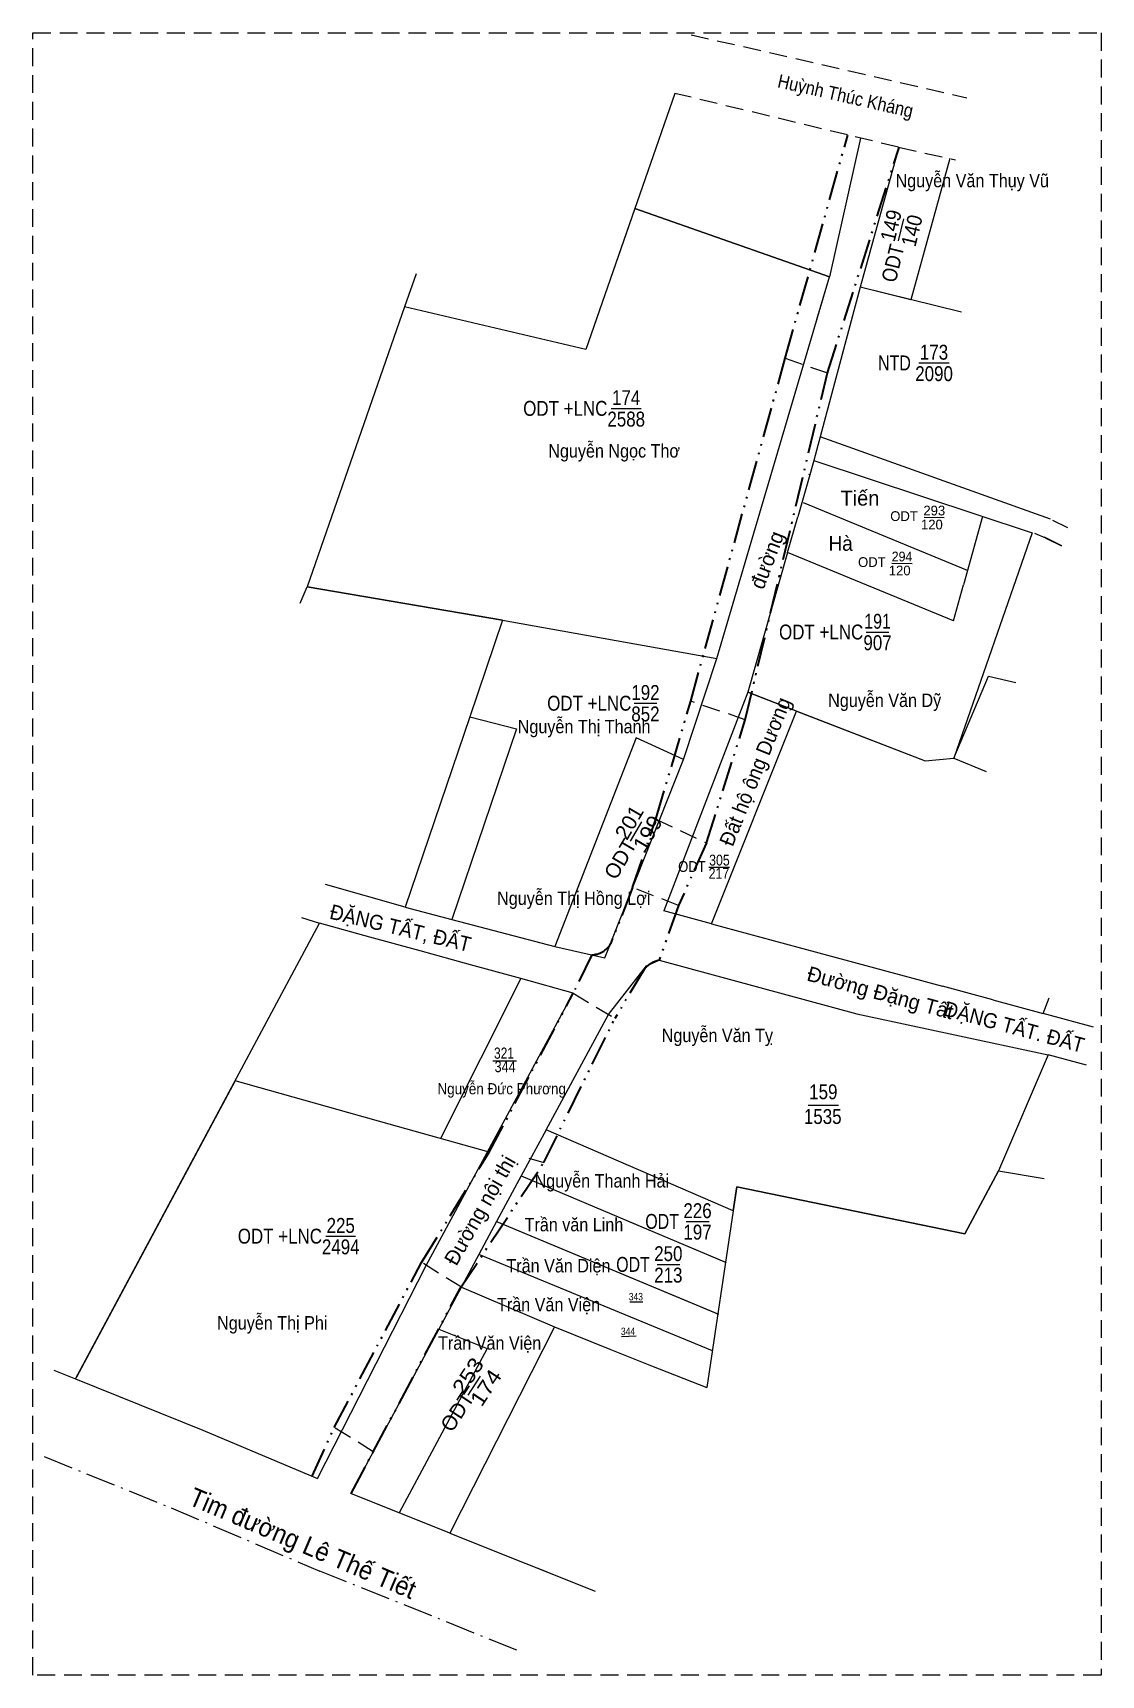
# Model space of a CAD drawing. Header units: metres. Extents: x 537038 to 537181, y 1837054 to 1837275.
import ezdxf
from ezdxf.enums import TextEntityAlignment as Align

# ---------------------------------------------------------------- set-up
doc = ezdxf.new("R2010")
doc.units = ezdxf.units.M
doc.header["$LTSCALE"] = 0.8
for name, pattern in [('DASH_DOUBLE_DOT', [9.2, 5, -1.2, 0.3, -1.2, 0.3, -1.2]), ('DOT_DASHED', [7.7, 5, -1.2, 0.3, -1.2]), ('MEDIUM_DASHED', [4.5, 3, -1.5])]:
    doc.linetypes.add(name, pattern=pattern)
for name, color, linetype, lineweight in [('1', 7, 'Continuous', 13), ('10', 7, 'Continuous', 13), ('2', 7, 'Continuous', 13), ('5', 7, 'DASH_DOUBLE_DOT', 35)]:
    doc.layers.add(name, color=color, linetype=linetype, lineweight=lineweight)

msp = doc.modelspace()

# ---------------------------------------------------------------- linework, layer by layer
at = {"layer": '1'}
for p, q in [((537148.82, 1837260.54), (537144.65, 1837241.9)), ((537153.97, 1837259.31), (537148.77, 1837240.5)), ((537089.17, 1837242.33), (537087.62, 1837237.87)), ((537129.56, 1837190.68), (537144.65, 1837241.9)), ((537142.96, 1837236.17), (537144.65, 1837241.9)), ((537155.57, 1837238.84), (537148.77, 1837240.5)), ((537087.62, 1837237.87), (537074.58, 1837200.3)), ((537174.33, 1837209.37), (537143.41, 1837220.41)), ((537142.57, 1837217.27), (537171.86, 1837207.55)), ((537163.18, 1837202.49), (537141.18, 1837211.56)), ((537139.05, 1837204.9), (537140.42, 1837209.71)), ((537157.37, 1837209.66), (537160.07, 1837209.61)), ((537157.37, 1837209.66), (537160.07, 1837209.61)), ((537165.22, 1837209.75), (537162.64, 1837200.55)), ((537174.62, 1837209.25), (537176.62, 1837208.26)), ((537171.86, 1837207.55), (537161.34, 1837177.3)), ((537173.71, 1837206.83), (537172.21, 1837207.44)), ((537173.5, 1837207.01), (537175.82, 1837205.86)), ((537173.71, 1837206.83), (537175.8, 1837205.8)), ((537139.05, 1837204.9), (537133.72, 1837186.14)), ((537161.29, 1837195.74), (537139.05, 1837204.9)), ((537153.05, 1837203.49), (537155.75, 1837203.44)), ((537153.05, 1837203.49), (537155.75, 1837203.44)), ((537073.6, 1837198.1), (537074.58, 1837200.3)), ((537073.6, 1837198.1), (537074.58, 1837200.3)), ((537100.78, 1837195.83), (537074.58, 1837200.3)), ((537161.29, 1837195.74), (537162.64, 1837200.55)), ((537100.78, 1837195.83), (537096.38, 1837182.86)), ((537100.78, 1837195.83), (537129.56, 1837190.68)), ((537129.56, 1837190.68), (537129.87, 1837191.73)), ((537133.72, 1837186.14), (537122.41, 1837156.79)), ((537118.71, 1837180.02), (537107.82, 1837152)), ((537128.45, 1837162.68), (537131.24, 1837162.68)), ((537087.7, 1837157.29), (537077.01, 1837160.32)), ((537087.7, 1837157.29), (537077.01, 1837160.32)), ((537087.7, 1837157.29), (537093.99, 1837155.64)), ((537087.7, 1837157.29), (537093.99, 1837155.64)), ((537073.78, 1837155.9), (537076.22, 1837155.14)), ((537073.78, 1837155.9), (537076.22, 1837155.14)), ((537093.99, 1837155.64), (537107.82, 1837152)), ((537128.82, 1837155.05), (537122.41, 1837156.79)), ((537128.82, 1837155.05), (537140.4, 1837151.92)), ((537140.4, 1837151.92), (537159.82, 1837146.67)), ((537103.22, 1837147.7), (537092.44, 1837126.25)), ((537166.57, 1837144.85), (537159.82, 1837146.67)), ((537166.57, 1837144.85), (537173.33, 1837143.02)), ((537179.15, 1837136.08), (537174.03, 1837137.48)), ((537179.15, 1837136.09), (537174.03, 1837137.48)), ((537099.5, 1837136.68), (537102.65, 1837136.68)), ((537064.88, 1837133.97), (537043.58, 1837094.2)), ((537141.82, 1837130.71), (537145.89, 1837130.71)), ((537131.76, 1837116.54), (537128.21, 1837092.8)), ((537099.99, 1837115.08), (537129.75, 1837102.68)), ((537128.95, 1837097.75), (537097.62, 1837110.67)), ((537117.89, 1837104.3), (537119.61, 1837104.3)), ((537092.24, 1837100.63), (537080.43, 1837078.6)), ((537092.24, 1837100.63), (537080.43, 1837078.6)), ((537116.76, 1837099.67), (537118.73, 1837099.76)), ((537040.56, 1837095.13), (537043.46, 1837093.97))]:
    msp.add_line(p, q, dxfattribs=at)
at = {"layer": '1', "lineweight": 25}
for p, q in [((537153.91, 1837246.75), (537154.63, 1837249.69)), ((537153.91, 1837246.75), (537154.63, 1837249.69)), ((537156.68, 1837230.35), (537160.72, 1837230.35)), ((537156.68, 1837230.35), (537160.72, 1837230.35)), ((537115.36, 1837224.25), (537119.4, 1837224.25)), ((537115.36, 1837224.25), (537119.4, 1837224.25)), ((537149.58, 1837194.23), (537152.65, 1837194.23)), ((537149.58, 1837194.23), (537152.65, 1837194.23)), ((537118.46, 1837184.67), (537121.49, 1837184.67)), ((537118.46, 1837184.67), (537121.49, 1837184.67)), ((537117.98, 1837166.15), (537119.49, 1837168.74)), ((537117.98, 1837166.15), (537119.49, 1837168.74)), ((537077.05, 1837113.13), (537081.06, 1837113.13)), ((537125.43, 1837115.11), (537128.5, 1837115.11)), ((537125.43, 1837115.11), (537128.5, 1837115.11)), ((537121.53, 1837109.34), (537124.56, 1837109.34)), ((537121.53, 1837109.34), (537124.56, 1837109.34)), ((537096.15, 1837091.78), (537097.82, 1837094.32))]:
    msp.add_line(p, q, dxfattribs=at)
at = {"layer": '1', "linetype": 'DOT_DASHED'}
msp.add_line((537102.71, 1837057.56), (537076.25, 1837068.16), dxfattribs=at)
at = {"layer": '1'}
for points in [[(537144.65, 1837241.9), (537118.52, 1837251.06), (537111.96, 1837232.17), (537087.62, 1837237.87)], [(537148.77, 1837240.5), (537142.57, 1837217.27), (537142.02, 1837215.35)], [(537141.83, 1837215.43), (537142.02, 1837215.35), (537140.42, 1837209.71)], [(537128.82, 1837155.05), (537140.25, 1837183.61), (537133.72, 1837186.14)], [(537140.25, 1837183.61), (537157.53, 1837176.92), (537161.34, 1837177.3)], [(537096.38, 1837182.86), (537102.67, 1837181.21), (537093.99, 1837155.64)], [(537107.82, 1837152), (537114.5, 1837150.51), (537125.09, 1837177.13)], [(537110.26, 1837145.76), (537103.22, 1837147.7), (537096.47, 1837149.56), (537089.72, 1837151.42), (537082.97, 1837153.28), (537076.22, 1837155.14)], [(537106.64, 1837127.4), (537115, 1837142.88), (537120.09, 1837149.41), (537121.8, 1837150.16), (537148.34, 1837142.98), (537174.03, 1837137.48)], [(537120.09, 1837149.41), (537121.8, 1837150.16), (537148.34, 1837142.98), (537174.03, 1837137.48)], [(537120.09, 1837149.41), (537121.8, 1837150.16), (537148.34, 1837142.98), (537174.03, 1837137.48)], [(537075.94, 1837080.61), (537090.54, 1837109.21), (537110.26, 1837145.76)], [(537180.12, 1837141.18), (537173.33, 1837143.02), (537174.17, 1837145.1)], [(537174.03, 1837137.48), (537167.37, 1837121.92), (537162.82, 1837113.45), (537132.22, 1837119.75), (537131.76, 1837116.54), (537106.64, 1837127.4)], [(537099.01, 1837124.41), (537085.58, 1837128.17), (537078.7, 1837130.1), (537064.88, 1837133.97)], [(537103.3, 1837121.25), (537099.99, 1837115.08), (537092.24, 1837100.63)], [(537103.3, 1837121.25), (537099.99, 1837115.08), (537092.24, 1837100.63)], [(537095.26, 1837106.27), (537107.75, 1837100.95), (537093.71, 1837073.28), (537080.43, 1837078.6)], [(537107.75, 1837100.95), (537115.19, 1837097.95), (537120.77, 1837095.74), (537128.21, 1837092.8)], [(537043.46, 1837093.97), (537060.57, 1837087.07), (537075.94, 1837080.61)], [(537043.46, 1837093.97), (537060.57, 1837087.07), (537075.94, 1837080.61)]]:
    msp.add_lwpolyline(points, dxfattribs=at)
at = {"layer": '1', "linetype": 'DOT_DASHED'}
msp.add_lwpolyline([(537039.25, 1837083.54), (537056.29, 1837076.67), (537076.25, 1837068.16)], dxfattribs=at)
at = {"layer": '10', "linetype": 'MEDIUM_DASHED'}
for p, q in [((537126.09, 1837274.41), (537163.11, 1837265.95)), ((537147.1, 1837260.95), (537123.89, 1837266.54)), ((537153.95, 1837259.31), (537147.1, 1837260.95)), ((537153.95, 1837259.31), (537161.58, 1837257.61)), ((537138.72, 1837230.98), (537144.39, 1837229.02)), ((537133.37, 1837182.46), (537126.04, 1837184.93)), ((537121.36, 1837169.09), (537128.15, 1837165.91)), ((537124.39, 1837157.52), (537118.24, 1837159.92)), ((537110.26, 1837145.76), (537115.85, 1837142.36)), ((537104.31, 1837123.61), (537106.33, 1837123.02)), ((537095.26, 1837106.27), (537089.9, 1837109.61)), ((537083.43, 1837084.19), (537078.2, 1837087.45))]:
    msp.add_line(p, q, dxfattribs=at)
at = {"layer": '10'}
for p, q in [((537160.81, 1837257.78), (537155.57, 1837238.84)), ((537118.52, 1837251.06), (537144.65, 1837241.9)), ((537139.07, 1837243.86), (537144.65, 1837241.9)), ((537089.17, 1837242.33), (537087.62, 1837237.87)), ((537089.17, 1837242.33), (537087.62, 1837237.87)), ((537129.56, 1837190.68), (537144.65, 1837241.9)), ((537129.56, 1837190.68), (537144.65, 1837241.9)), ((537162.37, 1837237.18), (537148.77, 1837240.5)), ((537155.57, 1837238.84), (537148.77, 1837240.5)), ((537087.62, 1837237.87), (537074.58, 1837200.3)), ((537087.62, 1837237.87), (537074.58, 1837200.3)), ((537073.6, 1837198.1), (537074.58, 1837200.3)), ((537073.6, 1837198.1), (537074.58, 1837200.3)), ((537074.58, 1837200.3), (537100.78, 1837195.83)), ((537100.78, 1837195.83), (537096.38, 1837182.86)), ((537100.78, 1837195.83), (537129.56, 1837190.68)), ((537125.09, 1837177.13), (537129.56, 1837190.68)), ((537161.34, 1837177.3), (537166.01, 1837188.28)), ((537166.01, 1837188.28), (537169.68, 1837187.43)), ((537096.38, 1837182.86), (537087.7, 1837157.29)), ((537096.38, 1837182.86), (537087.7, 1837157.29)), ((537096.38, 1837182.86), (537102.67, 1837181.21)), ((537096.38, 1837182.86), (537102.67, 1837181.21)), ((537102.67, 1837181.21), (537093.99, 1837155.64)), ((537102.67, 1837181.21), (537093.99, 1837155.64)), ((537125.09, 1837177.13), (537118.71, 1837180.02)), ((537161.34, 1837177.3), (537165.7, 1837175.49)), ((537087.7, 1837157.29), (537077.01, 1837160.32)), ((537087.7, 1837157.29), (537077.01, 1837160.32)), ((537087.7, 1837157.29), (537093.99, 1837155.64)), ((537087.7, 1837157.29), (537093.99, 1837155.64)), ((537066.78, 1837137.51), (537076.22, 1837155.14)), ((537066.78, 1837137.51), (537076.22, 1837155.14)), ((537073.78, 1837155.9), (537076.22, 1837155.14)), ((537073.78, 1837155.9), (537076.22, 1837155.14)), ((537093.99, 1837155.64), (537107.82, 1837152)), ((537093.99, 1837155.64), (537107.82, 1837152)), ((537057.34, 1837119.88), (537066.78, 1837137.51)), ((537174.03, 1837137.48), (537167.37, 1837121.92)), ((537179.15, 1837136.09), (537174.03, 1837137.48)), ((537179.15, 1837136.09), (537174.03, 1837137.48)), ((537106.64, 1837127.4), (537103.3, 1837121.25)), ((537131.76, 1837116.54), (537106.64, 1837127.4)), ((537167.37, 1837121.92), (537173.49, 1837120.87)), ((537099.99, 1837115.08), (537129.69, 1837102.7)), ((537099.99, 1837115.08), (537129.75, 1837102.68)), ((537117.54, 1837115.2), (537130.73, 1837109.64)), ((537092.24, 1837100.63), (537080.43, 1837078.6)), ((537092.24, 1837100.63), (537080.43, 1837078.6)), ((537103.93, 1837069.2), (537106.63, 1837068.12))]:
    msp.add_line(p, q, dxfattribs=at)
at = {"layer": '10', "linetype": 'MEDIUM_DASHED'}
msp.add_lwpolyline([(537037.74, 1837274.66), (537181.13, 1837274.66), (537181.13, 1837054.2), (537037.74, 1837054.2)], close=True, dxfattribs=at)
at = {"layer": '10'}
for points in [[(537123.89, 1837266.54), (537111.96, 1837232.17), (537087.62, 1837237.87)], [(537118.52, 1837251.06), (537111.96, 1837232.17), (537087.62, 1837237.87)], [(537133.72, 1837186.14), (537157.53, 1837176.92), (537161.34, 1837177.3)], [(537140.25, 1837183.61), (537157.53, 1837176.92), (537161.34, 1837177.3)], [(537043.46, 1837093.97), (537057.34, 1837119.88), (537066.78, 1837137.51)], [(537131.76, 1837116.54), (537132.22, 1837119.75), (537162.82, 1837113.45), (537167.37, 1837121.92)], [(537131.76, 1837116.54), (537132.22, 1837119.75), (537162.82, 1837113.45), (537167.37, 1837121.92)], [(537103.3, 1837121.25), (537099.99, 1837115.08), (537092.24, 1837100.63)], [(537103.3, 1837121.25), (537099.99, 1837115.08), (537092.24, 1837100.63)], [(537092.24, 1837100.63), (537098.74, 1837098.03), (537086.93, 1837076)], [(537092.24, 1837100.63), (537098.74, 1837098.03), (537086.93, 1837076)], [(537043.46, 1837093.97), (537060.57, 1837087.07), (537075.94, 1837080.61)], [(537043.46, 1837093.97), (537060.57, 1837087.07), (537075.94, 1837080.61)], [(537093.71, 1837073.28), (537103.93, 1837069.2), (537113.21, 1837065.48)]]:
    msp.add_lwpolyline(points, dxfattribs=at)
at = {"layer": '2'}
msp.add_line((537103.3, 1837121.25), (537130.82, 1837109.6), dxfattribs=at)
at = {"layer": '5'}
for p, q in [((537138.72, 1837230.98), (537147.12, 1837260.94)), ((537144.39, 1837229.02), (537154.02, 1837259.29)), ((537126.04, 1837184.93), (537138.72, 1837230.98)), ((537133.37, 1837182.46), (537144.39, 1837229.02)), ((537121.36, 1837169.09), (537126.04, 1837184.93)), ((537128.15, 1837165.91), (537133.37, 1837182.46)), ((537118.24, 1837159.92), (537121.36, 1837169.09)), ((537128.15, 1837165.91), (537124.39, 1837157.52)), ((537118.24, 1837159.92), (537115.27, 1837152.35)), ((537124.39, 1837157.52), (537121.8, 1837150.16)), ((537112.75, 1837150.9), (537110.26, 1837145.76)), ((537119.94, 1837149.16), (537115.85, 1837142.36)), ((537099.01, 1837124.41), (537110.26, 1837145.76)), ((537106.33, 1837123.02), (537115.85, 1837142.36)), ((537089.9, 1837109.61), (537099.01, 1837124.41)), ((537095.15, 1837106.18), (537106.33, 1837123.02)), ((537078.2, 1837087.45), (537089.9, 1837109.61)), ((537083.43, 1837084.19), (537095.15, 1837106.18)), ((537075.21, 1837080.92), (537078.2, 1837087.45)), ((537080.45, 1837078.59), (537083.43, 1837084.19))]:
    msp.add_line(p, q, dxfattribs=at)
for centre, radius, start, end in [((537112.7192, 1837153.8686), 2.9686, 270.59613, 329.2334), ((537122.6795, 1837146.2875), 3.9711, 102.79533, 133.56817)]:
    msp.add_arc(centre, radius, start, end, dxfattribs=at)

# ---------------------------------------------------------------- texts
at = {"layer": '1'}
for s, height, width, p in [('Nguyễn Văn Thụy Vũ', 1.8, 0.9, (537163.83, 1837253.93)), ('173', 2, 0.85, (537158.695, 1837230.79)), ('173', 2, 0.85, (537158.695, 1837230.79)), ('2090', 2, 0.85, (537158.705, 1837227.91)), ('2090', 2, 0.85, (537158.705, 1837227.91)), ('174', 2, 0.85, (537117.375, 1837224.69)), ('174', 2, 0.85, (537117.375, 1837224.69)), ('2588', 2, 0.85, (537117.385, 1837221.81)), ('2588', 2, 0.85, (537117.385, 1837221.81)), ('Nguyễn Ngọc Thơ', 1.8, 0.9, (537115.765, 1837217.65)), ('Hà', 2, 0.95, (537146.165, 1837205.13)), ('294', 1.31, 0.95, (537154.405, 1837203.71)), ('294', 1.31, 0.95, (537154.405, 1837203.71)), ('191', 2, 0.8, (537151.12, 1837194.67)), ('191', 2, 0.8, (537151.12, 1837194.67)), ('907', 2, 0.85, (537151.115, 1837191.79)), ('907', 2, 0.85, (537151.115, 1837191.79)), ('192', 2, 0.85, (537119.965, 1837185.11)), ('192', 2, 0.85, (537119.965, 1837185.11)), ('Nguyễn Văn Dỹ', 1.8, 0.9, (537152.075, 1837184.16)), ('852', 2, 0.85, (537119.965, 1837182.23)), ('852', 2, 0.85, (537119.965, 1837182.23)), ('Nguyễn Thị Thanh', 1.8, 0.9, (537111.735, 1837180.64)), ('305', 1.458, 0.85, (537129.895, 1837162.88)), ('217', 1.458, 0.85, (537129.825, 1837161.1)), ('Nguyễn Thị Hồng Lợi', 1.8, 0.9, (537110.34, 1837157.59)), ('Nguyễn Văn Tỵ', 1.8, 0.9, (537129.62, 1837139.18)), ('321', 1.5, 0.8, (537100.98, 1837136.95)), ('344', 1.5, 0.85, (537101.135, 1837135.14)), ('Nguyễn Đức Phương', 1.5, 0.9, (537100.67, 1837132.17)), ('159', 2, 0.85, (537143.84, 1837131.51)), ('1535', 2, 0.85, (537143.76, 1837128.19)), ('226', 2, 0.85, (537126.955, 1837115.55)), ('226', 2, 0.85, (537126.955, 1837115.55)), ('225', 2, 0.85, (537079.065, 1837113.57)), ('Trần văn Linh', 1.8, 0.9, (537110.365, 1837113.78)), ('197', 2, 0.85, (537126.955, 1837112.67)), ('197', 2, 0.85, (537126.955, 1837112.67)), ('2494', 2, 0.85, (537079.065, 1837110.69)), ('250', 2, 0.85, (537123.035, 1837109.78)), ('250', 2, 0.85, (537123.035, 1837109.78)), ('Trần Văn Diện', 1.8, 0.9, (537108.29, 1837108.26)), ('213', 2, 0.85, (537123.035, 1837106.9)), ('213', 2, 0.85, (537123.035, 1837106.9)), ('Trần Văn Viện', 1.8, 0.9, (537106.965, 1837103.05)), ('343', 1, 0.85, (537118.68, 1837104.51)), ('Trần Văn Viện', 1.8, 0.9, (537099.055, 1837097.89)), ('344', 1, 0.85, (537117.62, 1837099.85))]:
    msp.add_text(s, height=height, dxfattribs=dict(at, width=width)).set_placement(p, align=Align.CENTER)
for s, rotation, width, p in [('149', 76.341, 0.95, (537153.9003, 1837248.5589)), ('149', 76.341, 0.95, (537153.9003, 1837248.5589)), ('140', 76.341, 0.95, (537156.6952, 1837247.8789)), ('140', 76.341, 0.95, (537156.6952, 1837247.8789)), ('Đất hộ ông Dương', 68.151, 0.95, (537135.6102, 1837175.1279)), ('201', 59.673, 1.05, (537118.6551, 1837168.1701)), ('201', 59.673, 1.05, (537118.6551, 1837168.1701)), ('199', 59.673, 1.1, (537121.1331, 1837166.7151)), ('199', 59.673, 1.1, (537121.1331, 1837166.7151)), ('ĐẶNG TẤT, ĐẤT', 346.513, 0.95, (537086.8518, 1837153.5162)), ('ĐẶNG TẤT. ĐẤT', 344.879, 0.95, (537169.2091, 1837140.2485)), ('253', 56.634, 1.15, (537096.9727, 1837093.8301)), ('174', 56.634, 1.15, (537099.3829, 1837092.2451))]:
    msp.add_text(s, height=2, rotation=rotation, dxfattribs=dict(at, width=width)).set_placement(p, align=Align.CENTER)
at = {"layer": '1', "width": 0.9}
msp.add_text('ODT ', height=2, rotation=76.341, dxfattribs=at).set_placement((537154.9033, 1837246.6177), align=Align.RIGHT)
msp.add_text('ODT ', height=2, rotation=76.341, dxfattribs=at).set_placement((537154.9033, 1837246.6177), align=Align.RIGHT)
at = {"layer": '1'}
for s, height, width, p in [('NTD ', 2, 0.8, (537156.18, 1837229.35)), ('NTD ', 2, 0.8, (537156.18, 1837229.35)), ('ODT +LNC', 2, 0.85, (537114.86, 1837223.25)), ('ODT +LNC', 2, 0.85, (537114.86, 1837223.25)), ('ODT +LNC', 2, 0.85, (537149.2, 1837193.23)), ('ODT +LNC', 2, 0.85, (537149.2, 1837193.23)), ('ODT +LNC', 2, 0.85, (537118.08, 1837183.67)), ('ODT +LNC', 2, 0.85, (537118.08, 1837183.67)), ('ODT  ', 1.458, 0.9, (537129.03, 1837162.02)), ('ODT ', 2, 0.8, (537125.05, 1837114.11)), ('ODT ', 2, 0.8, (537125.05, 1837114.11)), ('ODT +LNC', 2, 0.85, (537076.55, 1837112.13)), ('ODT ', 2, 0.8, (537121.15, 1837108.34)), ('ODT ', 2, 0.8, (537121.15, 1837108.34))]:
    msp.add_text(s, height=height, dxfattribs=dict(at, width=width)).set_placement(p, align=Align.RIGHT)
for s, height, p in [('Tiến', 2, (537148.755, 1837211.2)), ('ODT', 1.312, (537154.675, 1837209.13)), ('ODT', 1.312, (537154.675, 1837209.13)), ('293', 1.31, (537158.735, 1837209.88)), ('120', 1.31, (537158.41, 1837208)), ('120', 1.31, (537158.41, 1837208)), ('ODT', 1.312, (537150.355, 1837202.96)), ('ODT', 1.312, (537150.355, 1837202.96)), ('120', 1.31, (537154.09, 1837201.83)), ('120', 1.31, (537154.09, 1837201.83))]:
    msp.add_text(s, height=height, dxfattribs=at).set_placement(p, align=Align.CENTER)
for s, rotation, p in [('đường', 69.137, (537137.2145, 1837203.5439)), ('Đường Đặng Tất', 344.866, (537151.2439, 1837144.8406)), ('Đường nội thị ', 60.416, (537098.7976, 1837116.4363))]:
    msp.add_text(s, height=2, rotation=rotation, dxfattribs=at).set_placement(p, align=Align.CENTER)
for rotation, p in [(59.673, (537119.2475, 1837166.3401)), (59.673, (537119.2475, 1837166.3401)), (56.634, (537097.5026, 1837092.0102))]:
    msp.add_text('ODT ', height=2, rotation=rotation, dxfattribs=at).set_placement(p, align=Align.RIGHT)
at = {"layer": '10', "width": 0.95}
msp.add_text('Tim đường Lê Thế Tiết', height=2.5, rotation=336.909, dxfattribs=at).set_placement((537073.4798, 1837070.768), align=Align.CENTER)
at = {"layer": '2', "width": 0.9}
msp.add_text('Huỳnh Thúc Kháng', height=1.8, rotation=347.171, dxfattribs=at).set_placement((537146.6252, 1837265.3124), align=Align.CENTER)
for s, p in [('Nguyễn Thanh Hải', (537114.11, 1837119.66)), ('Nguyễn Thị Phi', (537069.88, 1837100.59))]:
    msp.add_text(s, height=1.8, dxfattribs=at).set_placement(p, align=Align.CENTER)

doc.saveas('drawing.dxf')
